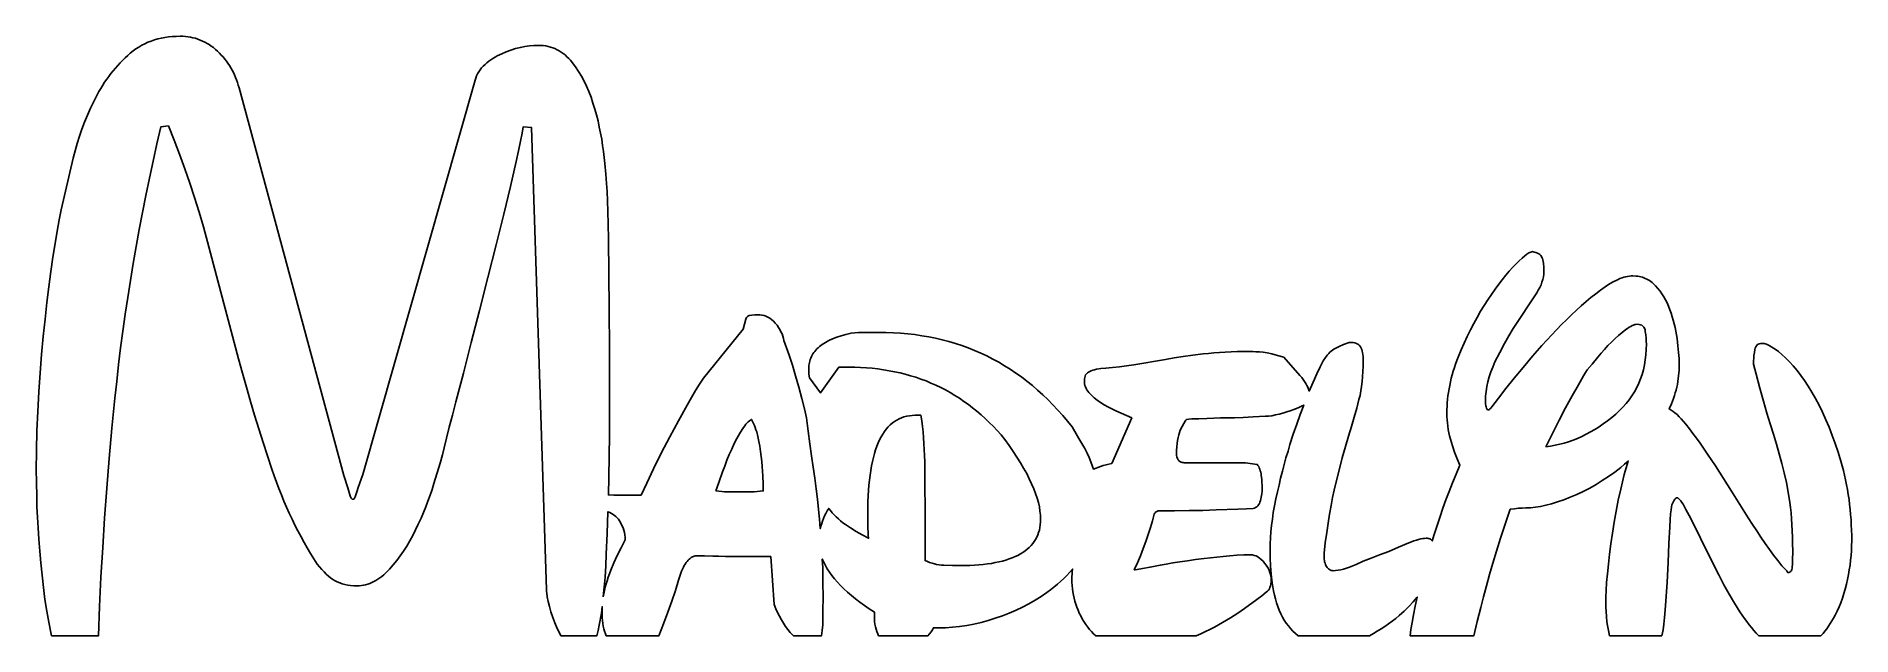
# Model space of a CAD drawing. Extents: x 21 to 190, y 27 to 83.
import ezdxf

# ---------------------------------------------------------------- set-up
doc = ezdxf.new("R2010")
doc.units = 0
doc.layers.add('CAMADA_1', color=18, linetype='CONTINUOUS')

msp = doc.modelspace()

# ---------------------------------------------------------------- linework, layer by layer
at = {"layer": 'CAMADA_1'}
for points in [[(22.73, 27.06), (22.66, 27.35), (22.46, 28.32), (22.28, 29.35), (22.11, 30.43), (21.97, 31.56), (21.84, 32.71), (21.72, 33.84), (21.63, 34.95), (21.54, 36.05), (21.47, 37.1), (21.42, 38.11), (21.37, 39.06), (21.35, 39.95), (21.32, 41.45), (21.31, 42.47), (21.32, 44.32), (21.37, 46.15), (21.44, 47.97), (21.54, 49.78), (21.66, 51.55), (21.8, 53.27), (21.95, 54.93), (22.12, 56.55), (22.3, 58.1), (22.48, 59.58), (22.67, 61), (22.86, 62.35), (23.05, 63.61), (23.24, 64.76), (23.44, 65.81), (23.63, 66.76), (24.75, 71.55), (24.92, 72.24), (25.12, 72.93), (25.33, 73.6), (25.55, 74.27), (25.8, 74.93), (26.06, 75.58), (26.35, 76.22), (26.65, 76.85), (26.97, 77.47), (27.13, 77.77), (27.31, 78.06), (27.49, 78.35), (27.67, 78.63), (27.86, 78.91), (28.06, 79.18), (28.26, 79.45), (28.47, 79.71), (28.68, 79.96), (28.89, 80.21), (29.12, 80.45), (29.35, 80.69), (29.58, 80.92), (29.82, 81.14), (30.06, 81.36), (30.32, 81.56), (30.58, 81.75), (30.85, 81.92), (31.12, 82.08), (31.41, 82.23), (31.7, 82.36), (32, 82.48), (32.31, 82.58), (32.63, 82.67), (32.95, 82.75), (33.28, 82.81), (33.62, 82.86), (33.97, 82.89), (34.33, 82.91), (34.69, 82.92), (34.94, 82.92), (35.19, 82.9), (35.43, 82.87), (35.66, 82.83), (35.89, 82.79), (36.12, 82.73), (36.35, 82.66), (36.57, 82.57), (36.78, 82.48), (36.99, 82.38), (37.2, 82.26), (37.4, 82.14), (37.6, 82), (37.8, 81.86), (37.99, 81.7), (38.17, 81.53), (38.35, 81.35), (38.52, 81.17), (38.69, 80.99), (38.85, 80.79), (39, 80.6), (39.14, 80.4), (39.28, 80.19), (39.41, 79.98), (39.53, 79.77), (39.65, 79.55), (39.75, 79.32), (39.85, 79.09), (39.95, 78.86), (40.03, 78.62), (40.11, 78.37), (40.18, 78.13), (49.93, 42), (50.31, 40.85), (50.51, 40.19), (50.57, 40), (50.63, 39.87), (50.67, 39.82), (50.7, 39.79), (50.74, 39.77), (50.78, 39.76), (50.82, 39.77), (50.85, 39.79), (50.89, 39.82), (50.92, 39.87), (50.99, 40), (51.05, 40.19), (51.14, 40.46), (51.27, 40.87), (51.71, 42.08), (62.15, 78.82), (62.22, 79.03), (62.3, 79.23), (62.39, 79.43), (62.5, 79.62), (62.62, 79.8), (62.76, 79.97), (62.91, 80.13), (63.08, 80.29), (63.25, 80.44), (63.44, 80.59), (63.62, 80.72), (63.81, 80.85), (64.01, 80.97), (64.21, 81.09), (64.42, 81.2), (64.63, 81.3), (65.05, 81.48), (65.49, 81.64), (65.92, 81.77), (66.37, 81.88), (66.8, 81.96), (67.23, 82.02), (67.63, 82.06), (68.03, 82.07), (68.27, 82.06), (68.5, 82.05), (68.73, 82.02), (68.95, 81.97), (69.17, 81.92), (69.38, 81.85), (69.59, 81.77), (69.79, 81.67), (69.98, 81.57), (70.17, 81.45), (70.36, 81.32), (70.54, 81.18), (70.71, 81.02), (70.88, 80.86), (71.04, 80.68), (71.2, 80.49), (71.5, 80.08), (71.79, 79.65), (72.05, 79.21), (72.3, 78.74), (72.54, 78.26), (72.75, 77.76), (72.95, 77.24), (73.13, 76.7), (73.3, 76.14), (73.46, 75.59), (73.6, 75.03), (73.72, 74.46), (73.84, 73.89), (73.94, 73.32), (74.03, 72.75), (74.1, 72.17), (74.22, 71.07), (74.32, 70.08), (74.4, 69.21), (74.45, 68.46), (74.49, 67.6), (74.52, 66.58), (74.54, 65.4), (74.57, 64.05), (74.64, 57.51), (74.67, 53.74), (74.68, 49.78), (74.68, 47.76), (74.66, 45.76), (74.64, 43.79), (74.6, 41.85), (74.56, 40.18), (75.06, 40.17), (77.61, 40.17), (78.13, 41.28), (78.77, 42.6), (79.49, 44.06), (80.28, 45.58), (81.09, 47.1), (81.9, 48.56), (82.3, 49.25), (82.68, 49.9), (83.05, 50.51), (83.41, 51.07), (87.12, 55.64), (87.35, 56.57), (87.43, 56.7), (87.52, 56.81), (87.61, 56.88), (87.65, 56.9), (87.7, 56.91), (87.92, 56.94), (88.2, 56.95), (88.67, 56.95), (88.86, 56.94), (89.05, 56.9), (89.23, 56.84), (89.41, 56.76), (89.59, 56.65), (89.76, 56.52), (89.93, 56.36), (90.1, 56.18), (90.26, 55.99), (90.4, 55.79), (90.52, 55.59), (90.63, 55.39), (90.73, 55.18), (90.8, 54.98), (90.87, 54.77), (90.91, 54.56), (91.38, 53.2), (91.69, 52.27), (91.99, 51.27), (92.29, 50.22), (92.58, 49.18), (92.82, 48.2), (93, 47.36), (93.16, 46.12), (93.31, 44.93), (93.46, 43.82), (93.62, 42.76), (93.77, 41.74), (93.9, 40.75), (94.02, 39.77), (94.12, 38.81), (94.21, 37.93), (94.28, 37.04), (94.34, 37.28), (94.42, 37.52), (94.5, 37.75), (94.59, 37.99), (94.69, 38.22), (94.81, 38.46), (94.94, 38.7), (95.07, 38.93), (95.23, 38.73), (95.4, 38.52), (95.58, 38.32), (95.77, 38.13), (95.97, 37.95), (96.17, 37.77), (96.39, 37.59), (96.62, 37.43), (97.1, 37.1), (97.62, 36.78), (98.19, 36.46), (98.78, 36.15), (98.75, 36.45), (98.73, 36.75), (98.71, 37.03), (98.71, 37.31), (98.71, 38.47), (98.71, 39.03), (98.72, 39.58), (98.75, 40.1), (98.78, 40.61), (98.82, 41.1), (98.86, 41.57), (98.92, 42.03), (98.98, 42.46), (99.06, 42.88), (99.14, 43.28), (99.23, 43.67), (99.33, 44.03), (99.44, 44.38), (99.55, 44.71), (99.68, 45.02), (99.81, 45.32), (99.95, 45.59), (100.1, 45.85), (100.26, 46.09), (100.43, 46.31), (100.61, 46.52), (100.79, 46.71), (100.99, 46.88), (101.19, 47.03), (101.4, 47.16), (101.62, 47.28), (101.85, 47.38), (102.08, 47.46), (102.33, 47.52), (102.58, 47.56), (102.85, 47.59), (103.12, 47.6), (103.66, 47.6), (103.73, 47.09), (103.8, 46.57), (103.85, 46.05), (103.9, 45.51), (103.94, 44.96), (103.97, 44.41), (103.99, 43.84), (104.01, 43.27), (104.03, 41.02), (104.04, 38.93), (104.04, 34.06), (104.26, 33.97), (104.47, 33.89), (104.69, 33.82), (104.91, 33.76), (105.12, 33.71), (105.34, 33.68), (105.56, 33.65), (105.78, 33.64), (106.61, 33.61), (107.29, 33.6), (107.75, 33.6), (108.2, 33.61), (108.63, 33.64), (109.05, 33.67), (109.45, 33.7), (109.84, 33.75), (110.22, 33.8), (110.58, 33.87), (110.92, 33.94), (111.25, 34.02), (111.57, 34.11), (111.87, 34.21), (112.15, 34.31), (112.42, 34.43), (112.68, 34.55), (112.92, 34.68), (113.15, 34.82), (113.36, 34.97), (113.56, 35.12), (113.74, 35.29), (113.91, 35.46), (114.06, 35.64), (114.2, 35.84), (114.33, 36.03), (114.44, 36.24), (114.53, 36.46), (114.61, 36.68), (114.68, 36.91), (114.73, 37.16), (114.77, 37.4), (114.79, 37.66), (114.8, 37.93), (114.78, 38.29), (114.74, 38.67), (114.68, 39.06), (114.59, 39.47), (114.47, 39.88), (114.33, 40.31), (114.16, 40.76), (113.96, 41.22), (113.74, 41.69), (113.5, 42.17), (113.22, 42.67), (112.93, 43.18), (112.6, 43.7), (112.25, 44.24), (111.87, 44.79), (111.47, 45.35), (111.12, 45.77), (110.76, 46.17), (110.4, 46.56), (110.02, 46.93), (109.65, 47.29), (109.26, 47.64), (108.87, 47.98), (108.47, 48.3), (108.07, 48.61), (107.66, 48.9), (107.24, 49.19), (106.81, 49.46), (106.38, 49.71), (105.95, 49.96), (105.5, 50.19), (105.05, 50.4), (104.59, 50.61), (104.13, 50.8), (103.66, 50.97), (103.18, 51.14), (102.69, 51.29), (102.2, 51.43), (101.71, 51.55), (101.2, 51.66), (100.69, 51.76), (100.17, 51.85), (99.65, 51.92), (99.12, 51.98), (98.58, 52.03), (98.04, 52.06), (97.49, 52.08), (96.93, 52.08), (96, 52.08), (94.3, 49.69), (93.29, 51.08), (93.26, 51.25), (93.23, 51.45), (93.22, 51.67), (93.22, 51.93), (93.22, 52.08), (93.23, 52.23), (93.25, 52.38), (93.28, 52.52), (93.31, 52.66), (93.35, 52.8), (93.4, 52.93), (93.46, 53.07), (93.53, 53.19), (93.6, 53.32), (93.68, 53.44), (93.77, 53.56), (93.87, 53.67), (93.97, 53.78), (94.08, 53.89), (94.2, 54), (94.46, 54.2), (94.76, 54.39), (95.08, 54.57), (95.43, 54.73), (95.82, 54.88), (96.24, 55.02), (96.68, 55.14), (97.16, 55.26), (97.5, 55.29), (97.84, 55.31), (98.16, 55.33), (98.48, 55.33), (99.71, 55.33), (100.4, 55.32), (101.09, 55.3), (101.76, 55.26), (102.43, 55.2), (103.09, 55.12), (103.74, 55.02), (104.38, 54.91), (105.02, 54.78), (105.64, 54.64), (106.26, 54.47), (106.87, 54.29), (107.47, 54.09), (108.06, 53.88), (108.64, 53.65), (109.22, 53.4), (109.79, 53.13), (110.35, 52.84), (110.9, 52.54), (111.44, 52.22), (111.97, 51.89), (112.5, 51.54), (113.02, 51.17), (113.53, 50.78), (114.03, 50.37), (114.52, 49.95), (115, 49.51), (115.48, 49.06), (115.95, 48.58), (116.41, 48.09), (116.86, 47.58), (117.3, 47.06), (117.74, 46.52), (118.37, 45.43), (118.9, 44.5), (119.12, 44.08), (119.31, 43.66), (119.48, 43.25), (119.63, 42.84), (119.71, 42.59), (120.37, 42.84), (120.63, 42.93), (120.89, 43), (121.15, 43.06), (121.42, 43.11), (123.28, 47.36), (121.81, 48.02), (121.43, 48.2), (121.06, 48.39), (120.71, 48.58), (120.37, 48.79), (120.06, 49.01), (119.77, 49.24), (119.52, 49.47), (119.29, 49.72), (119.19, 49.85), (119.11, 49.98), (119.03, 50.11), (118.97, 50.25), (118.93, 50.39), (118.89, 50.54), (118.87, 50.69), (118.87, 50.84), (118.87, 50.99), (118.9, 51.13), (118.94, 51.25), (118.99, 51.36), (119.06, 51.46), (119.15, 51.55), (119.25, 51.63), (119.37, 51.69), (119.5, 51.75), (119.65, 51.8), (119.82, 51.85), (120, 51.89), (120.41, 51.95), (120.88, 52), (121.5, 52.05), (122.14, 52.12), (122.8, 52.21), (123.47, 52.31), (126.41, 52.81), (127.22, 52.95), (128.08, 53.08), (128.98, 53.2), (129.93, 53.32), (130.42, 53.37), (130.92, 53.42), (131.44, 53.46), (131.98, 53.49), (132.53, 53.52), (133.09, 53.54), (134.26, 53.55), (134.54, 53.54), (134.84, 53.53), (135.16, 53.51), (135.5, 53.47), (135.88, 53.41), (136.33, 53.32), (136.85, 53.18), (137.43, 53.01), (138.94, 51.31), (139.1, 51.12), (139.24, 50.94), (139.37, 50.75), (139.49, 50.57), (139.59, 50.39), (139.68, 50.21), (139.75, 50.03), (139.81, 49.85), (140.17, 50.7), (140.51, 51.46), (140.82, 52.13), (141.11, 52.69), (141.31, 52.99), (141.51, 53.25), (141.62, 53.36), (141.73, 53.47), (141.84, 53.57), (141.96, 53.66), (142.09, 53.75), (142.23, 53.84), (142.39, 53.93), (142.58, 54.02), (143, 54.21), (143.51, 54.4), (143.71, 54.39), (143.89, 54.37), (144.06, 54.34), (144.2, 54.29), (144.33, 54.23), (144.43, 54.16), (144.52, 54.07), (144.59, 53.97), (144.64, 53.86), (144.69, 53.73), (144.73, 53.59), (144.76, 53.44), (144.79, 53.27), (144.81, 53.09), (144.82, 52.9), (144.82, 52.69), (144.82, 52.18), (144.8, 51.68), (144.77, 51.2), (144.73, 50.74), (144.67, 50.3), (144.6, 49.87), (144.53, 49.45), (144.43, 49.06), (144.23, 48.27), (144, 47.43), (143.75, 46.56), (143.47, 45.66), (143.18, 44.69), (142.88, 43.63), (142.58, 42.5), (142.27, 41.29), (142.12, 40.63), (141.97, 39.93), (141.83, 39.19), (141.69, 38.39), (141.56, 37.55), (141.43, 36.67), (141.3, 35.73), (141.19, 34.75), (141.19, 34.44), (141.19, 34.31), (141.2, 34.18), (141.22, 34.06), (141.24, 33.94), (141.28, 33.82), (141.32, 33.71), (141.36, 33.61), (141.42, 33.51), (141.48, 33.42), (141.54, 33.34), (141.61, 33.28), (141.69, 33.22), (141.77, 33.18), (141.85, 33.15), (141.94, 33.13), (142.04, 33.12), (142.26, 33.13), (142.49, 33.16), (142.74, 33.21), (142.99, 33.27), (143.27, 33.35), (143.55, 33.45), (143.85, 33.57), (144.16, 33.71), (144.83, 34), (145.57, 34.29), (146.36, 34.6), (147.22, 34.9), (148.11, 35.3), (149.08, 35.72), (149.32, 35.82), (149.55, 35.9), (149.78, 35.98), (149.98, 36.04), (150.18, 36.08), (150.37, 36.11), (150.54, 36.13), (150.7, 36.14), (150.79, 36.14), (150.87, 36.13), (150.95, 36.11), (151.02, 36.08), (151.09, 36.05), (151.15, 36.01), (151.2, 35.96), (151.25, 35.9), (151.49, 36.68), (151.73, 37.42), (151.98, 38.18), (152.25, 38.95), (152.53, 39.72), (152.83, 40.51), (153.14, 41.31), (153.47, 42.12), (153.81, 42.95), (153.56, 43.55), (153.33, 44.15), (153.13, 44.76), (152.95, 45.37), (152.87, 45.68), (152.8, 45.98), (152.75, 46.29), (152.7, 46.59), (152.66, 46.89), (152.64, 47.19), (152.62, 47.49), (152.62, 47.79), (152.62, 48.11), (152.63, 48.44), (152.65, 48.76), (152.68, 49.09), (152.72, 49.41), (152.77, 49.74), (152.82, 50.07), (152.88, 50.39), (152.95, 50.72), (153.03, 51.05), (153.12, 51.38), (153.21, 51.71), (153.32, 52.04), (153.43, 52.37), (153.55, 52.7), (153.68, 53.03), (153.95, 53.69), (154.23, 54.33), (154.52, 54.95), (154.81, 55.56), (155.12, 56.15), (155.44, 56.73), (155.76, 57.29), (156.1, 57.84), (156.44, 58.37), (156.78, 58.87), (157.11, 59.35), (157.44, 59.81), (157.77, 60.24), (158.1, 60.65), (158.43, 61.03), (158.75, 61.39), (159.06, 61.72), (159.35, 62), (159.62, 62.25), (159.86, 62.45), (160.07, 62.61), (160.26, 62.73), (160.43, 62.81), (160.51, 62.84), (160.58, 62.85), (160.75, 62.81), (160.91, 62.77), (161.05, 62.71), (161.17, 62.65), (161.27, 62.58), (161.35, 62.5), (161.42, 62.41), (161.47, 62.32), (161.51, 62.21), (161.55, 62.09), (161.57, 61.94), (161.6, 61.79), (161.63, 61.42), (161.64, 60.99), (161.63, 60.74), (161.6, 60.49), (161.55, 60.25), (161.47, 60), (161.38, 59.75), (161.27, 59.5), (161.13, 59.25), (160.98, 59), (158.79, 55.68), (158.38, 55.02), (157.97, 54.28), (157.54, 53.46), (157.09, 52.57), (156.88, 52.1), (156.7, 51.64), (156.55, 51.18), (156.42, 50.73), (156.33, 50.27), (156.26, 49.82), (156.21, 49.37), (156.2, 48.92), (156.21, 48.71), (156.23, 48.49), (156.26, 48.38), (156.29, 48.28), (156.34, 48.2), (156.4, 48.12), (156.53, 48.12), (156.57, 48.14), (156.63, 48.19), (156.71, 48.27), (156.8, 48.39), (157.43, 49.21), (158.12, 50.1), (158.89, 51.06), (159.71, 52.07), (160.59, 53.1), (161.47, 54.11), (162.38, 55.09), (163.3, 56.05), (163.76, 56.51), (164.22, 56.96), (164.68, 57.39), (165.13, 57.8), (165.58, 58.19), (166.03, 58.57), (166.47, 58.93), (166.91, 59.27), (167.34, 59.58), (167.76, 59.85), (168.16, 60.08), (168.36, 60.17), (168.55, 60.26), (168.73, 60.34), (168.92, 60.41), (169.09, 60.46), (169.27, 60.51), (169.44, 60.55), (169.61, 60.57), (169.77, 60.59), (169.93, 60.59), (170.24, 60.58), (170.39, 60.56), (170.54, 60.54), (170.68, 60.5), (170.82, 60.46), (170.96, 60.42), (171.09, 60.36), (171.22, 60.3), (171.35, 60.23), (171.48, 60.15), (171.6, 60.07), (171.72, 59.98), (171.83, 59.88), (172.05, 59.66), (172.26, 59.43), (172.46, 59.18), (172.64, 58.92), (172.82, 58.64), (172.98, 58.36), (173.12, 58.07), (173.26, 57.76), (173.38, 57.44), (173.49, 57.12), (173.6, 56.79), (173.69, 56.46), (173.78, 56.12), (173.86, 55.79), (173.93, 55.45), (173.99, 55.1), (174.04, 54.76), (174.13, 54.08), (174.19, 53.46), (174.23, 52.89), (174.24, 52.37), (174.23, 51.82), (174.18, 51.27), (174.11, 50.74), (174.07, 50.47), (174.01, 50.21), (173.95, 49.95), (173.88, 49.69), (173.81, 49.44), (173.72, 49.18), (173.63, 48.93), (173.53, 48.68), (173.32, 48.19), (173.49, 48.09), (173.67, 47.97), (173.85, 47.83), (174.04, 47.66), (174.24, 47.47), (174.44, 47.26), (174.65, 47.02), (174.87, 46.76), (175.19, 46.35), (175.52, 45.92), (175.85, 45.47), (176.19, 45), (176.89, 43.99), (177.61, 42.89), (179.11, 40.54), (180.67, 38.06), (181.07, 37.43), (181.46, 36.82), (181.85, 36.23), (182.25, 35.66), (182.64, 35.11), (183.03, 34.58), (183.42, 34.07), (183.8, 33.57), (184.07, 33.3), (184.25, 33.11), (184.34, 32.99), (184.35, 32.96), (184.34, 32.95), (184.44, 32.96), (184.52, 32.98), (184.59, 33.02), (184.64, 33.08), (184.69, 33.15), (184.73, 33.24), (184.75, 33.34), (184.77, 33.46), (184.79, 33.74), (184.8, 34.08), (184.81, 34.96), (184.8, 35.61), (184.79, 36.23), (184.77, 36.83), (184.74, 37.41), (184.7, 37.96), (184.66, 38.5), (184.6, 39), (184.54, 39.49), (184.39, 40.43), (184.22, 41.35), (184.02, 42.24), (183.8, 43.12), (183.56, 44.01), (183.3, 44.91), (183.02, 45.84), (182.72, 46.8), (182.41, 47.81), (182.08, 48.93), (181.75, 50.13), (181.4, 51.44), (181.17, 52.37), (181.17, 52.68), (181.18, 52.92), (181.2, 53.17), (181.24, 53.44), (181.29, 53.72), (181.32, 53.86), (181.37, 53.98), (181.44, 54.08), (181.51, 54.16), (181.6, 54.22), (181.7, 54.27), (181.82, 54.29), (181.95, 54.3), (182.05, 54.3), (182.15, 54.28), (182.26, 54.25), (182.37, 54.22), (182.49, 54.17), (182.62, 54.11), (182.88, 53.96), (183.17, 53.77), (183.48, 53.54), (183.8, 53.27), (184.15, 52.95), (184.51, 52.59), (184.86, 52.2), (185.21, 51.78), (185.56, 51.32), (185.91, 50.83), (186.25, 50.31), (186.6, 49.75), (186.94, 49.16), (187.27, 48.53), (187.59, 47.88), (187.9, 47.19), (188.2, 46.48), (188.49, 45.73), (188.77, 44.96), (189.04, 44.15), (189.29, 43.32), (189.42, 42.89), (189.53, 42.46), (189.64, 42.02), (189.73, 41.58), (189.82, 41.13), (189.91, 40.68), (189.98, 40.22), (190.05, 39.76), (190.11, 39.29), (190.16, 38.82), (190.2, 38.35), (190.24, 37.86), (190.26, 37.38), (190.28, 36.89), (190.3, 36.39), (190.3, 35.89), (190.29, 35.45), (190.28, 35), (190.25, 34.55), (190.2, 34.1), (190.15, 33.65), (190.08, 33.2), (190, 32.75), (189.91, 32.3), (189.81, 31.85), (189.7, 31.41), (189.57, 30.98), (189.43, 30.56), (189.28, 30.14), (189.12, 29.74), (188.94, 29.35), (188.75, 28.97), (188.61, 28.7), (188.46, 28.44), (188.3, 28.19), (188.14, 27.94), (187.98, 27.71), (187.8, 27.48), (187.63, 27.27), (187.44, 27.06), (181.65, 27.06), (181.42, 27.3), (181.2, 27.55), (180.97, 27.82), (180.75, 28.09), (180.54, 28.37), (180.32, 28.66), (180.11, 28.97), (179.9, 29.28), (179.64, 29.68), (179.38, 30.09), (178.88, 30.93), (178.4, 31.81), (177.92, 32.72), (177.03, 34.51), (176.22, 36.16), (175.5, 37.62), (175.17, 38.26), (174.87, 38.83), (174.6, 39.31), (174.48, 39.49), (174.38, 39.64), (174.28, 39.76), (174.19, 39.85), (174.12, 39.9), (174.06, 39.91), (173.98, 39.9), (173.91, 39.86), (173.84, 39.8), (173.77, 39.7), (173.7, 39.58), (173.64, 39.44), (173.57, 39.26), (173.52, 39.06), (173.48, 38.8), (173.44, 38.41), (173.4, 37.87), (173.36, 37.21), (173.28, 35.64), (173.21, 33.88), (173.12, 32.05), (173.01, 30.28), (172.95, 29.47), (172.89, 28.75), (172.82, 28.13), (172.74, 27.62), (172.62, 27.06), (167.76, 27.06), (167.68, 27.38), (167.62, 27.7), (167.56, 28.02), (167.52, 28.35), (167.47, 28.85), (167.43, 29.31), (167.41, 29.72), (167.4, 30.09), (167.41, 30.64), (167.44, 31.28), (167.49, 32.01), (167.56, 32.84), (167.65, 33.73), (167.75, 34.65), (167.88, 35.62), (168.02, 36.63), (168.19, 37.65), (168.37, 38.68), (168.57, 39.7), (168.8, 40.73), (168.96, 41.41), (169.13, 42.07), (169.31, 42.71), (169.5, 43.33), (169.15, 43.04), (168.8, 42.75), (168.24, 42.31), (167.66, 41.9), (167.08, 41.52), (166.5, 41.16), (165.91, 40.82), (165.31, 40.51), (164.7, 40.22), (164.09, 39.96), (163.49, 39.73), (162.92, 39.53), (162.36, 39.36), (161.84, 39.22), (161.34, 39.11), (160.86, 39.03), (160.41, 38.98), (160.19, 38.97), (159.98, 38.97), (159.64, 38.96), (159.28, 38.94), (158.91, 38.89), (158.52, 38.84), (158.05, 37.45), (157.62, 36.16), (157.23, 34.95), (156.9, 33.83), (156.59, 32.76), (156.3, 31.71), (156.03, 30.69), (155.77, 29.68), (155.45, 28.38), (155.14, 27.06), (149.19, 27.06), (149.27, 27.63), (149.38, 28.29), (149.51, 29.01), (149.67, 29.81), (149.86, 30.66), (149.48, 30.22), (149.07, 29.78), (148.64, 29.36), (148.19, 28.95), (147.86, 28.67), (147.53, 28.41), (147.19, 28.16), (146.85, 27.92), (146.5, 27.69), (146.14, 27.47), (145.78, 27.26), (145.41, 27.06), (138.78, 27.06), (138.53, 27.27), (138.29, 27.49), (138.07, 27.73), (137.86, 27.98), (137.66, 28.24), (137.48, 28.52), (137.32, 28.8), (137.16, 29.1), (137.02, 29.44), (136.88, 29.78), (136.76, 30.13), (136.65, 30.49), (136.56, 30.85), (136.48, 31.23), (136.41, 31.61), (136.35, 32), (136.27, 32.79), (136.21, 33.56), (136.17, 34.32), (136.16, 35.06), (136.17, 35.61), (136.19, 36.17), (136.23, 36.74), (136.29, 37.33), (136.37, 37.93), (136.46, 38.55), (136.57, 39.17), (136.7, 39.82), (136.84, 40.46), (136.99, 41.1), (137.14, 41.74), (137.3, 42.38), (137.47, 43.01), (137.64, 43.64), (137.83, 44.26), (138.01, 44.88), (138.32, 45.85), (138.64, 46.78), (138.96, 47.68), (139.29, 48.56), (139.08, 48.45), (138.85, 48.34), (138.61, 48.23), (138.36, 48.14), (138.04, 48.02), (137.71, 47.91), (137.36, 47.81), (137, 47.71), (136.65, 47.63), (136.32, 47.56), (136.01, 47.53), (135.73, 47.52), (134.59, 47.45), (133.64, 47.4), (132.85, 47.37), (132.17, 47.36), (131.55, 47.35), (130.93, 47.32), (130.28, 47.29), (129.54, 47.28), (129.18, 47.28), (128.86, 47.27), (128.6, 47.24), (128.38, 47.21), (128.32, 47.14), (128.26, 47.06), (128.12, 46.84), (127.97, 46.55), (127.8, 46.2), (127.72, 46), (127.65, 45.77), (127.59, 45.52), (127.54, 45.25), (127.5, 44.96), (127.47, 44.65), (127.46, 44.31), (127.45, 43.96), (127.46, 43.84), (127.49, 43.72), (127.54, 43.59), (127.61, 43.46), (127.65, 43.39), (127.7, 43.34), (127.76, 43.29), (127.82, 43.25), (127.89, 43.22), (127.97, 43.2), (128.06, 43.19), (128.15, 43.18), (133.87, 43.18), (134.96, 43.03), (135.03, 42.93), (135.1, 42.82), (135.15, 42.7), (135.21, 42.58), (135.25, 42.44), (135.29, 42.3), (135.32, 42.15), (135.34, 41.99), (135.38, 41.66), (135.4, 41.36), (135.41, 41.06), (135.42, 40.79), (135.41, 40.54), (135.38, 40.27), (135.33, 39.98), (135.26, 39.67), (135.22, 39.51), (135.16, 39.37), (135.09, 39.25), (135.01, 39.15), (134.92, 39.07), (134.81, 39.01), (134.7, 38.96), (134.57, 38.93), (133.95, 38.89), (133.17, 38.85), (131.13, 38.78), (129.91, 38.74), (128.62, 38.72), (127.26, 38.7), (125.83, 38.7), (125.75, 38.69), (125.68, 38.68), (125.62, 38.65), (125.56, 38.62), (125.5, 38.58), (125.45, 38.52), (125.4, 38.46), (125.36, 38.39), (125.2, 37.77), (125.02, 37.13), (124.81, 36.49), (124.59, 35.84), (124.35, 35.18), (124.09, 34.52), (123.81, 33.86), (123.51, 33.21), (123.61, 33.21), (123.78, 33.23), (124.27, 33.31), (124.99, 33.45), (125.94, 33.63), (126.5, 33.74), (127.11, 33.84), (127.76, 33.95), (128.47, 34.05), (129.22, 34.15), (130.03, 34.25), (131.78, 34.44), (132.41, 34.51), (133.06, 34.56), (133.71, 34.59), (134.34, 34.6), (134.51, 34.59), (134.68, 34.55), (134.85, 34.49), (135.01, 34.41), (135.18, 34.3), (135.34, 34.16), (135.5, 34.01), (135.65, 33.83), (135.8, 33.63), (135.92, 33.44), (136.03, 33.25), (136.12, 33.05), (136.18, 32.86), (136.23, 32.67), (136.26, 32.47), (136.27, 32.28), (136.26, 32.07), (136.24, 31.89), (136.2, 31.72), (136.15, 31.56), (136.09, 31.43), (136.01, 31.31), (135.91, 31.2), (135.81, 31.12), (135.39, 30.79), (134.92, 30.43), (133.79, 29.61), (133.15, 29.17), (132.47, 28.73), (131.74, 28.3), (130.97, 27.87), (130.56, 27.65), (130.14, 27.45), (129.71, 27.25), (129.28, 27.06), (119.94, 27.06), (119.73, 27.24), (119.53, 27.44), (119.35, 27.65), (119.18, 27.87), (119, 28.12), (118.83, 28.38), (118.68, 28.64), (118.53, 28.9), (118.4, 29.17), (118.28, 29.44), (118.17, 29.72), (118.07, 30), (117.99, 30.28), (117.91, 30.56), (117.85, 30.85), (117.8, 31.15), (117.76, 31.44), (117.73, 31.74), (117.71, 32.05), (117.71, 32.36), (117.71, 32.58), (117.72, 32.8), (117.75, 33.03), (117.78, 33.27), (117.52, 32.97), (117.24, 32.68), (116.96, 32.39), (116.66, 32.12), (116.36, 31.85), (116.04, 31.58), (115.71, 31.33), (115.38, 31.08), (114.84, 30.72), (114.28, 30.37), (113.7, 30.04), (113.11, 29.73), (112.51, 29.44), (111.88, 29.17), (111.24, 28.92), (110.58, 28.69), (109.91, 28.48), (109.25, 28.3), (108.58, 28.14), (107.92, 28.02), (107.26, 27.92), (106.6, 27.85), (105.94, 27.81), (105.28, 27.8), (104.82, 27.8), (104.72, 27.61), (104.61, 27.43), (104.47, 27.24), (104.31, 27.06), (99.72, 27.06), (99.63, 27.25), (99.55, 27.45), (99.48, 27.67), (99.43, 27.9), (99.38, 28.14), (99.35, 28.4), (99.33, 28.67), (99.33, 28.96), (99.33, 29.27), (98.85, 29.58), (98.4, 29.89), (97.97, 30.2), (97.57, 30.51), (97.18, 30.82), (96.82, 31.13), (96.49, 31.44), (96.17, 31.75), (95.88, 32.05), (95.61, 32.36), (95.36, 32.67), (95.14, 32.98), (94.94, 33.28), (94.76, 33.59), (94.61, 33.9), (94.47, 34.2), (94.51, 33.42), (94.53, 32.6), (94.54, 31.76), (94.55, 30.89), (94.54, 29.17), (94.53, 28.54), (94.51, 28.06), (94.47, 27.55), (94.41, 27.06), (91.78, 27.06), (91.64, 27.21), (91.49, 27.37), (91.27, 27.64), (91.06, 27.92), (90.86, 28.22), (90.67, 28.54), (90.49, 28.87), (90.31, 29.22), (90.14, 29.58), (89.98, 29.96), (89.67, 34.44), (87.2, 34.44), (85.47, 34.45), (84.81, 34.47), (84.3, 34.48), (83.52, 34.51), (82.94, 34.52), (82.77, 34.52), (82.64, 34.5), (82.54, 34.48), (82.48, 34.44), (82.38, 34.4), (82.27, 34.34), (82.17, 34.27), (82.07, 34.19), (81.98, 34.1), (81.89, 33.99), (81.8, 33.87), (81.71, 33.74), (81.62, 33.59), (81.54, 33.44), (81.38, 33.09), (81.23, 32.69), (81.09, 32.24), (80.8, 31.28), (80.47, 30.28), (80.1, 29.24), (79.7, 28.18), (79.27, 27.06), (74.36, 27.06), (74.28, 27.25), (74.21, 27.47), (74.15, 27.7), (74.09, 27.94), (74.05, 28.2), (74.02, 28.47), (73.99, 28.74), (73.98, 29.04), (73.97, 29.34), (73.98, 29.55), (73.99, 29.77), (73.91, 29.16), (73.71, 28.04), (73.62, 27.55), (73.5, 27.06), (70.14, 27.06), (69.97, 27.39), (69.81, 27.73), (69.59, 28.25), (69.39, 28.77), (69.22, 29.28), (69.07, 29.78), (68.95, 30.26), (68.87, 30.67), (68.82, 31.03), (68.81, 31.19), (68.8, 31.33), (67.41, 74.41), (66.64, 74.49), (66.54, 73.88), (66.39, 73.14), (66.21, 72.26), (65.98, 71.24), (65.44, 68.93), (64.82, 66.33), (64.12, 63.49), (63.35, 60.45), (62.56, 57.37), (61.8, 54.38), (61.08, 51.53), (60.37, 48.85), (60.04, 47.61), (59.75, 46.48), (59.5, 45.46), (59.29, 44.56), (59.11, 43.91), (58.89, 43.14), (58.32, 41.23), (58.15, 40.69), (57.97, 40.15), (57.77, 39.61), (57.57, 39.07), (57.35, 38.54), (57.12, 38), (56.87, 37.47), (56.62, 36.94), (56.35, 36.41), (56.08, 35.91), (55.79, 35.42), (55.49, 34.95), (55.18, 34.5), (54.86, 34.07), (54.53, 33.66), (54.18, 33.26), (54.01, 33.08), (53.83, 32.9), (53.65, 32.74), (53.47, 32.59), (53.29, 32.45), (53.11, 32.32), (52.92, 32.2), (52.73, 32.1), (52.54, 32.01), (52.35, 31.93), (52.16, 31.87), (51.96, 31.81), (51.77, 31.77), (51.57, 31.74), (51.37, 31.72), (51.17, 31.72), (50.86, 31.72), (50.57, 31.74), (50.3, 31.78), (50.04, 31.83), (49.79, 31.9), (49.55, 31.98), (49.33, 32.07), (49.12, 32.18), (48.91, 32.31), (48.71, 32.45), (48.5, 32.61), (48.29, 32.8), (48.09, 33), (47.88, 33.22), (47.67, 33.47), (47.45, 33.73), (47.14, 34.22), (46.83, 34.73), (46.53, 35.24), (46.23, 35.76), (45.95, 36.29), (45.66, 36.82), (45.39, 37.36), (45.12, 37.91), (44.86, 38.47), (44.61, 39.04), (44.36, 39.61), (44.13, 40.19), (43.89, 40.78), (43.67, 41.37), (43.45, 41.97), (43.24, 42.58), (42.83, 43.82), (42.42, 45.07), (42.02, 46.33), (41.63, 47.61), (41.25, 48.9), (40.87, 50.21), (40.51, 51.53), (40.14, 52.87), (37.24, 63.78), (36.87, 65.16), (36.46, 66.53), (36.04, 67.89), (35.6, 69.24), (35.13, 70.58), (34.65, 71.92), (34.14, 73.25), (33.61, 74.57), (32.91, 74.49), (32.54, 72.89), (32.18, 71.29), (31.84, 69.69), (31.51, 68.09), (31.2, 66.5), (30.89, 64.91), (30.61, 63.33), (30.33, 61.75), (30.07, 60.17), (29.82, 58.59), (29.59, 57.02), (29.37, 55.45), (29.16, 53.88), (28.96, 52.32), (28.79, 50.75), (28.62, 49.2), (28.34, 46.39), (28.09, 43.59), (27.86, 40.81), (27.66, 38.03), (27.49, 35.27), (27.33, 32.52), (27.2, 29.79), (27.1, 27.06)], [(161.84, 44.67), (162.27, 44.73), (162.69, 44.81), (163.12, 44.9), (163.54, 45.01), (163.95, 45.14), (164.37, 45.29), (164.78, 45.45), (165.19, 45.63), (165.59, 45.83), (165.99, 46.05), (166.39, 46.29), (166.79, 46.54), (167.18, 46.81), (167.57, 47.1), (167.96, 47.4), (168.34, 47.72), (168.68, 48.04), (169.01, 48.36), (169.31, 48.7), (169.59, 49.05), (169.84, 49.41), (170.08, 49.79), (170.29, 50.18), (170.48, 50.58), (170.64, 50.99), (170.79, 51.41), (170.91, 51.85), (171.01, 52.3), (171.09, 52.76), (171.15, 53.24), (171.18, 53.73), (171.19, 54.23), (171.18, 54.5), (171.17, 54.79), (171.13, 55.1), (171.09, 55.42), (171.06, 55.57), (171.01, 55.71), (170.94, 55.82), (170.85, 55.92), (170.75, 55.99), (170.62, 56.04), (170.49, 56.07), (170.33, 56.08), (170.22, 56.07), (170.11, 56.05), (169.99, 56.01), (169.86, 55.96), (169.73, 55.89), (169.58, 55.8), (169.43, 55.7), (169.27, 55.59), (168.94, 55.33), (168.6, 55.05), (168.27, 54.75), (167.94, 54.42), (167.61, 54.09), (167.29, 53.74), (166.98, 53.39), (166.68, 53.03), (166.13, 52.37), (165.69, 51.84), (165.53, 51.6), (165.35, 51.29), (164.86, 50.44), (164.28, 49.41), (163.66, 48.29), (163.06, 47.16), (162.53, 46.1)], [(84.57, 40.55), (84.84, 40.52), (85.11, 40.5), (85.38, 40.48), (85.65, 40.48), (87.82, 40.48), (88.12, 40.48), (88.42, 40.5), (88.7, 40.52), (88.98, 40.55), (88.97, 41.17), (88.94, 41.95), (88.92, 42.38), (88.88, 42.83), (88.84, 43.29), (88.78, 43.76), (88.72, 44.24), (88.65, 44.71), (88.57, 45.17), (88.48, 45.62), (88.37, 46.05), (88.3, 46.26), (88.23, 46.46), (88.16, 46.66), (88.08, 46.85), (87.99, 47.03), (87.9, 47.21), (87.8, 47.16), (87.69, 47.09), (87.59, 47), (87.48, 46.9), (87.37, 46.77), (87.25, 46.63), (87.13, 46.46), (87.01, 46.28), (86.76, 45.88), (86.51, 45.44), (86.27, 44.97), (86.04, 44.46), (85.81, 43.94), (85.59, 43.41), (85.39, 42.87), (85.19, 42.33), (84.84, 41.35)], [(74.09, 30.67), (74.17, 31.57), (74.25, 32.53), (74.31, 33.56), (74.37, 34.65), (74.45, 36.59), (74.52, 38.61), (74.69, 38.54), (74.85, 38.46), (75, 38.37), (75.14, 38.27), (75.27, 38.16), (75.39, 38.04), (75.5, 37.91), (75.6, 37.77), (75.72, 37.56), (75.83, 37.34), (75.93, 37.12), (76, 36.9), (76.06, 36.68), (76.1, 36.45), (76.13, 36.22), (76.14, 35.99), (75.74, 35.25), (75.38, 34.54), (75.07, 33.84), (74.79, 33.17), (74.67, 32.84), (74.55, 32.51), (74.45, 32.19), (74.36, 31.88), (74.27, 31.57), (74.2, 31.26), (74.14, 30.96)]]:
    msp.add_lwpolyline(points, close=True, dxfattribs=at)

doc.saveas('drawing.dxf')
